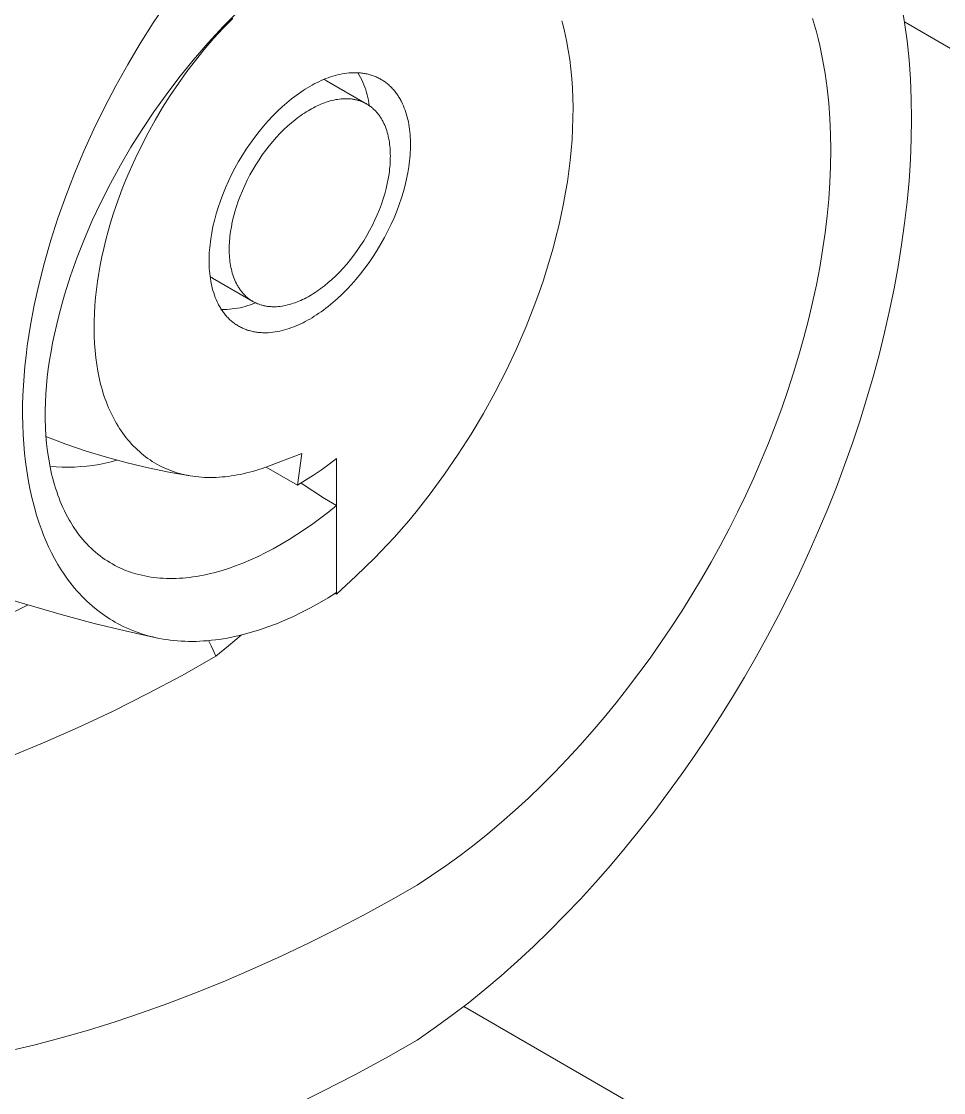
# Model space of a CAD drawing. Header units: millimetres. Extents: x -209 to 4251, y 50 to 3279.
# Drawn here: x 2656.4 to 2702, y 1542.9 to 1595.9 of the extents above; entities that cross this region are included whole.
import ezdxf

# ---------------------------------------------------------------- set-up
doc = ezdxf.new("R2010")
doc.units = ezdxf.units.MM
doc.layers.add('ZANO_R', color=7, linetype='Continuous', lineweight=0)

msp = doc.modelspace()

# ---------------------------------------------------------------- linework, layer by layer
at = {"layer": 'ZANO_R'}
for p, q in [((2663.616, 1596.942), (2662.884, 1595.851)), ((2700.098, 1595.868), (2699.95, 1596.765)), ((2666.344, 1595.58), (2666.818, 1596.065)), ((2667.164, 1596.485), (2666.37, 1595.682)), ((2695.539, 1596.054), (2695.635, 1595.731)), ((2662.884, 1595.851), (2662.237, 1594.826)), ((2666.37, 1595.682), (2665.603, 1594.852)), ((2665.871, 1595.063), (2666.344, 1595.58)), ((2683.116, 1595.942), (2683.165, 1595.772)), ((2683.165, 1595.772), (2683.253, 1595.427)), ((2695.635, 1595.731), (2695.726, 1595.402)), ((2700.095, 1595.888), (3581.586, 1086.96)), ((2700.221, 1594.951), (2700.098, 1595.868)), ((2665.413, 1594.532), (2665.871, 1595.063)), ((2683.253, 1595.427), (2683.306, 1595.197)), ((2683.306, 1595.197), (2683.354, 1594.965)), ((2695.726, 1595.402), (2695.811, 1595.068)), ((2695.811, 1595.068), (2695.891, 1594.73)), ((2662.237, 1594.826), (2661.617, 1593.784)), ((2665.603, 1594.852), (2664.865, 1593.998)), ((2664.971, 1593.987), (2665.413, 1594.532)), ((2683.354, 1594.965), (2683.439, 1594.5)), ((2683.439, 1594.5), (2683.509, 1594.032)), ((2695.891, 1594.73), (2696.036, 1594.04)), ((2700.318, 1594.014), (2700.221, 1594.951)), ((2664.865, 1593.998), (2664.154, 1593.119)), ((2664.547, 1593.429), (2664.971, 1593.987)), ((2683.509, 1594.032), (2683.565, 1593.562)), ((2696.036, 1594.04), (2696.16, 1593.333)), ((2700.387, 1593.058), (2700.318, 1594.014)), ((2661.617, 1593.784), (2661.026, 1592.725)), ((2664.13, 1592.846), (2664.547, 1593.429)), ((2683.565, 1593.562), (2683.61, 1593.085)), ((2664.154, 1593.119), (2663.522, 1592.288)), ((2670.971, 1592.877), (2670.859, 1592.82)), ((2671.084, 1592.932), (2670.971, 1592.877)), ((2671.198, 1592.985), (2671.084, 1592.932)), ((2671.313, 1593.035), (2671.198, 1592.985)), ((2671.428, 1593.081), (2671.313, 1593.035)), ((2671.378, 1593.022), (2671.335, 1593.044)), ((2671.421, 1593), (2671.378, 1593.022)), ((2671.463, 1592.977), (2671.421, 1593)), ((2671.544, 1593.125), (2671.428, 1593.081)), ((2671.463, 1592.977), (2673.458, 1591.825)), ((2671.66, 1593.165), (2671.544, 1593.125)), ((2671.776, 1593.203), (2671.66, 1593.165)), ((2671.892, 1593.237), (2671.776, 1593.203)), ((2672.009, 1593.267), (2671.892, 1593.237)), ((2672.125, 1593.294), (2672.009, 1593.267)), ((2672.241, 1593.317), (2672.125, 1593.294)), ((2672.357, 1593.337), (2672.241, 1593.317)), ((2672.472, 1593.353), (2672.357, 1593.337)), ((2672.587, 1593.365), (2672.472, 1593.353)), ((2672.701, 1593.372), (2672.587, 1593.365)), ((2672.758, 1593.375), (2672.701, 1593.372)), ((2672.814, 1593.376), (2672.758, 1593.375)), ((2672.871, 1593.377), (2672.814, 1593.376)), ((2672.927, 1593.376), (2672.871, 1593.377)), ((2672.983, 1593.375), (2672.927, 1593.376)), ((2673.038, 1593.372), (2672.983, 1593.375)), ((2673.089, 1593.258), (2673.021, 1593.373)), ((2673.094, 1593.368), (2673.038, 1593.372)), ((2673.153, 1593.141), (2673.089, 1593.258)), ((2673.149, 1593.364), (2673.094, 1593.368)), ((2673.203, 1593.358), (2673.149, 1593.364)), ((2673.213, 1593.022), (2673.153, 1593.141)), ((2673.258, 1593.351), (2673.203, 1593.358)), ((2673.269, 1592.901), (2673.213, 1593.022)), ((2673.312, 1593.343), (2673.258, 1593.351)), ((2673.321, 1592.779), (2673.269, 1592.901)), ((2673.365, 1593.334), (2673.312, 1593.343)), ((2673.419, 1593.324), (2673.365, 1593.334)), ((2673.472, 1593.313), (2673.419, 1593.324)), ((2673.524, 1593.301), (2673.472, 1593.313)), ((2673.576, 1593.288), (2673.524, 1593.301)), ((2673.628, 1593.273), (2673.576, 1593.288)), ((2673.679, 1593.258), (2673.628, 1593.273)), ((2673.73, 1593.241), (2673.679, 1593.258)), ((2673.78, 1593.224), (2673.73, 1593.241)), ((2673.83, 1593.205), (2673.78, 1593.224)), ((2673.879, 1593.186), (2673.83, 1593.205)), ((2673.928, 1593.165), (2673.879, 1593.186)), ((2673.976, 1593.144), (2673.928, 1593.165)), ((2674.023, 1593.121), (2673.976, 1593.144)), ((2674.07, 1593.097), (2674.023, 1593.121)), ((2674.117, 1593.072), (2674.07, 1593.097)), ((2674.163, 1593.046), (2674.117, 1593.072)), ((2674.208, 1593.02), (2674.163, 1593.046)), ((2674.253, 1592.992), (2674.208, 1593.02)), ((2674.297, 1592.963), (2674.253, 1592.992)), ((2674.341, 1592.933), (2674.297, 1592.963)), ((2674.384, 1592.902), (2674.341, 1592.933)), ((2674.426, 1592.87), (2674.384, 1592.902)), ((2674.467, 1592.837), (2674.426, 1592.87)), ((2683.61, 1593.085), (2683.643, 1592.607)), ((2696.16, 1593.333), (2696.261, 1592.608)), ((2700.429, 1592.084), (2700.387, 1593.058)), ((2661.026, 1592.725), (2660.464, 1591.65)), ((2663.729, 1592.252), (2664.13, 1592.846)), ((2670.074, 1592.336), (2669.959, 1592.253)), ((2670.188, 1592.415), (2670.074, 1592.336)), ((2670.301, 1592.491), (2670.188, 1592.415)), ((2670.414, 1592.563), (2670.301, 1592.491)), ((2670.525, 1592.632), (2670.414, 1592.563)), ((2670.636, 1592.697), (2670.525, 1592.632)), ((2670.747, 1592.76), (2670.636, 1592.697)), ((2670.859, 1592.82), (2670.747, 1592.76)), ((2673.368, 1592.654), (2673.321, 1592.779)), ((2673.412, 1592.528), (2673.368, 1592.654)), ((2673.451, 1592.401), (2673.412, 1592.528)), ((2673.485, 1592.272), (2673.451, 1592.401)), ((2674.508, 1592.803), (2674.467, 1592.837)), ((2674.549, 1592.769), (2674.508, 1592.803)), ((2674.588, 1592.733), (2674.549, 1592.769)), ((2674.627, 1592.696), (2674.588, 1592.733)), ((2674.665, 1592.659), (2674.627, 1592.696)), ((2674.703, 1592.62), (2674.665, 1592.659)), ((2674.739, 1592.581), (2674.703, 1592.62)), ((2674.775, 1592.541), (2674.739, 1592.581)), ((2674.811, 1592.5), (2674.775, 1592.541)), ((2674.845, 1592.458), (2674.811, 1592.5)), ((2674.879, 1592.415), (2674.845, 1592.458)), ((2674.912, 1592.371), (2674.879, 1592.415)), ((2674.945, 1592.327), (2674.912, 1592.371)), ((2674.976, 1592.281), (2674.945, 1592.327)), ((2683.643, 1592.607), (2683.664, 1592.129)), ((2696.261, 1592.608), (2696.341, 1591.867)), ((2663.522, 1592.288), (2662.915, 1591.437)), ((2663.346, 1591.646), (2663.729, 1592.252)), ((2669.496, 1591.887), (2669.264, 1591.682)), ((2669.729, 1592.077), (2669.496, 1591.887)), ((2669.844, 1592.167), (2669.729, 1592.077)), ((2669.959, 1592.253), (2669.844, 1592.167)), ((2671.086, 1591.775), (2671.178, 1591.815)), ((2671.178, 1591.815), (2671.27, 1591.853)), ((2671.27, 1591.853), (2671.362, 1591.887)), ((2671.362, 1591.887), (2671.455, 1591.92)), ((2671.455, 1591.92), (2671.548, 1591.95)), ((2671.548, 1591.95), (2671.641, 1591.977)), ((2671.641, 1591.977), (2671.734, 1592.001)), ((2671.734, 1592.001), (2671.827, 1592.023)), ((2671.827, 1592.023), (2671.92, 1592.041)), ((2671.92, 1592.041), (2672.013, 1592.057)), ((2672.013, 1592.057), (2672.105, 1592.07)), ((2672.105, 1592.07), (2672.197, 1592.079)), ((2672.197, 1592.079), (2672.288, 1592.086)), ((2672.288, 1592.086), (2672.334, 1592.088)), ((2672.334, 1592.088), (2672.379, 1592.089)), ((2672.379, 1592.089), (2672.424, 1592.089)), ((2672.424, 1592.089), (2672.469, 1592.089)), ((2672.469, 1592.089), (2672.513, 1592.087)), ((2672.513, 1592.087), (2672.558, 1592.085)), ((2672.558, 1592.085), (2672.602, 1592.082)), ((2672.602, 1592.082), (2672.646, 1592.078)), ((2672.646, 1592.078), (2672.69, 1592.074)), ((2672.69, 1592.074), (2672.733, 1592.068)), ((2672.733, 1592.068), (2672.777, 1592.062)), ((2672.777, 1592.062), (2672.82, 1592.055)), ((2672.82, 1592.055), (2672.862, 1592.047)), ((2672.862, 1592.047), (2672.904, 1592.038)), ((2672.904, 1592.038), (2672.946, 1592.028)), ((2672.946, 1592.028), (2672.988, 1592.018)), ((2672.988, 1592.018), (2673.029, 1592.006)), ((2673.029, 1592.006), (2673.07, 1591.994)), ((2673.07, 1591.994), (2673.111, 1591.981)), ((2673.111, 1591.981), (2673.151, 1591.967)), ((2673.151, 1591.967), (2673.191, 1591.952)), ((2673.191, 1591.952), (2673.23, 1591.936)), ((2673.23, 1591.936), (2673.269, 1591.92)), ((2673.269, 1591.92), (2673.308, 1591.902)), ((2673.308, 1591.902), (2673.346, 1591.884)), ((2673.346, 1591.884), (2673.384, 1591.865)), ((2673.384, 1591.865), (2673.421, 1591.845)), ((2673.421, 1591.845), (2673.458, 1591.825)), ((2673.458, 1591.825), (2673.494, 1591.803)), ((2673.515, 1592.142), (2673.485, 1592.272)), ((2673.494, 1591.803), (2673.53, 1591.781)), ((2673.541, 1592.012), (2673.515, 1592.142)), ((2673.563, 1591.88), (2673.541, 1592.012)), ((2673.58, 1591.748), (2673.563, 1591.88)), ((2675.007, 1592.235), (2674.976, 1592.281)), ((2675.037, 1592.188), (2675.007, 1592.235)), ((2675.067, 1592.141), (2675.037, 1592.188)), ((2675.095, 1592.093), (2675.067, 1592.141)), ((2675.123, 1592.044), (2675.095, 1592.093)), ((2675.15, 1591.994), (2675.123, 1592.044)), ((2675.176, 1591.943), (2675.15, 1591.994)), ((2675.226, 1591.841), (2675.176, 1591.943)), ((2675.274, 1591.735), (2675.226, 1591.841)), ((2683.664, 1592.129), (2683.674, 1591.65)), ((2696.341, 1591.867), (2696.399, 1591.11)), ((2700.443, 1591.093), (2700.429, 1592.084)), ((2660.464, 1591.65), (2659.938, 1590.575)), ((2662.915, 1591.437), (2662.334, 1590.569)), ((2662.981, 1591.03), (2663.346, 1591.646)), ((2669.031, 1591.464), (2668.8, 1591.233)), ((2669.264, 1591.682), (2669.031, 1591.464)), ((2670.186, 1591.256), (2670.278, 1591.32)), ((2670.278, 1591.32), (2670.368, 1591.38)), ((2670.368, 1591.38), (2670.458, 1591.438)), ((2670.458, 1591.438), (2670.548, 1591.493)), ((2670.548, 1591.493), (2670.636, 1591.545)), ((2670.636, 1591.545), (2670.725, 1591.595)), ((2670.725, 1591.595), (2670.814, 1591.643)), ((2670.814, 1591.643), (2670.904, 1591.689)), ((2670.904, 1591.689), (2670.995, 1591.734)), ((2670.995, 1591.734), (2671.086, 1591.775)), ((2673.53, 1591.781), (2673.565, 1591.758)), ((2673.565, 1591.758), (2673.6, 1591.734)), ((2673.6, 1591.734), (2673.634, 1591.709)), ((2673.634, 1591.709), (2673.668, 1591.684)), ((2673.668, 1591.684), (2673.701, 1591.657)), ((2673.701, 1591.657), (2673.734, 1591.63)), ((2673.734, 1591.63), (2673.766, 1591.603)), ((2673.766, 1591.603), (2673.798, 1591.574)), ((2673.798, 1591.574), (2673.829, 1591.545)), ((2673.829, 1591.545), (2673.859, 1591.515)), ((2673.859, 1591.515), (2673.889, 1591.484)), ((2673.889, 1591.484), (2673.919, 1591.452)), ((2673.919, 1591.452), (2673.948, 1591.42)), ((2673.948, 1591.42), (2673.976, 1591.387)), ((2673.976, 1591.387), (2674.004, 1591.354)), ((2674.004, 1591.354), (2674.031, 1591.319)), ((2674.031, 1591.319), (2674.057, 1591.284)), ((2674.057, 1591.284), (2674.083, 1591.249)), ((2675.318, 1591.627), (2675.274, 1591.735)), ((2675.359, 1591.517), (2675.318, 1591.627)), ((2675.396, 1591.405), (2675.359, 1591.517)), ((2675.431, 1591.291), (2675.396, 1591.405)), ((2675.463, 1591.175), (2675.431, 1591.291)), ((2683.674, 1591.65), (2683.671, 1591.124)), ((2662.63, 1590.398), (2662.981, 1591.03)), ((2668.345, 1590.731), (2668.124, 1590.462)), ((2668.571, 1590.988), (2668.345, 1590.731)), ((2668.8, 1591.233), (2668.571, 1590.988)), ((2669.352, 1590.559), (2669.538, 1590.733)), ((2669.538, 1590.733), (2669.724, 1590.897)), ((2669.724, 1590.897), (2669.91, 1591.049)), ((2669.91, 1591.049), (2670.003, 1591.121)), ((2670.003, 1591.121), (2670.095, 1591.19)), ((2670.095, 1591.19), (2670.186, 1591.256)), ((2674.083, 1591.249), (2674.108, 1591.213)), ((2674.108, 1591.213), (2674.133, 1591.176)), ((2674.133, 1591.176), (2674.157, 1591.138)), ((2674.157, 1591.138), (2674.18, 1591.1)), ((2674.18, 1591.1), (2674.203, 1591.062)), ((2674.203, 1591.062), (2674.226, 1591.022)), ((2674.226, 1591.022), (2674.247, 1590.983)), ((2674.247, 1590.983), (2674.268, 1590.942)), ((2674.268, 1590.942), (2674.308, 1590.86)), ((2674.308, 1590.86), (2674.346, 1590.776)), ((2674.346, 1590.776), (2674.381, 1590.689)), ((2675.492, 1591.057), (2675.463, 1591.175)), ((2675.518, 1590.938), (2675.492, 1591.057)), ((2675.54, 1590.817), (2675.518, 1590.938)), ((2675.56, 1590.695), (2675.54, 1590.817)), ((2683.671, 1591.124), (2683.655, 1590.598)), ((2696.399, 1591.11), (2696.433, 1590.338)), ((2700.429, 1590.085), (2700.443, 1591.093)), ((2659.938, 1590.575), (2659.444, 1589.485)), ((2662.334, 1590.569), (2661.779, 1589.685)), ((2662.298, 1589.756), (2662.63, 1590.398)), ((2668.124, 1590.462), (2667.907, 1590.183)), ((2668.984, 1590.178), (2669.167, 1590.374)), ((2669.167, 1590.374), (2669.352, 1590.559)), ((2674.381, 1590.689), (2674.414, 1590.601)), ((2674.414, 1590.601), (2674.444, 1590.512)), ((2674.444, 1590.512), (2674.472, 1590.42)), ((2674.472, 1590.42), (2674.498, 1590.328)), ((2674.498, 1590.328), (2674.521, 1590.233)), ((2674.521, 1590.233), (2674.541, 1590.138)), ((2675.578, 1590.572), (2675.56, 1590.695)), ((2675.592, 1590.448), (2675.578, 1590.572)), ((2675.604, 1590.323), (2675.592, 1590.448)), ((2675.612, 1590.198), (2675.604, 1590.323)), ((2683.655, 1590.598), (2683.626, 1590.072)), ((2696.433, 1590.338), (2696.445, 1589.552)), ((2661.779, 1589.685), (2661.259, 1588.799)), ((2661.984, 1589.105), (2662.298, 1589.756)), ((2667.696, 1589.893), (2667.493, 1589.594)), ((2667.907, 1590.183), (2667.696, 1589.893)), ((2668.453, 1589.534), (2668.626, 1589.757)), ((2668.626, 1589.757), (2668.804, 1589.972)), ((2668.804, 1589.972), (2668.984, 1590.178)), ((2674.541, 1590.138), (2674.56, 1590.041)), ((2674.56, 1590.041), (2674.576, 1589.944)), ((2674.576, 1589.944), (2674.589, 1589.845)), ((2674.589, 1589.845), (2674.601, 1589.746)), ((2674.601, 1589.746), (2674.61, 1589.646)), ((2675.619, 1590.071), (2675.612, 1590.198)), ((2675.623, 1589.945), (2675.619, 1590.071)), ((2675.623, 1589.689), (2675.619, 1589.558)), ((2675.624, 1589.817), (2675.623, 1589.945)), ((2675.624, 1589.817), (2675.623, 1589.689)), ((2683.626, 1590.072), (2683.585, 1589.547)), ((2700.387, 1589.063), (2700.429, 1590.085)), ((2659.444, 1589.485), (2658.98, 1588.382)), ((2667.297, 1589.287), (2667.109, 1588.974)), ((2667.493, 1589.594), (2667.297, 1589.287)), ((2668.121, 1589.063), (2668.284, 1589.302)), ((2668.284, 1589.302), (2668.453, 1589.534)), ((2674.61, 1589.646), (2674.617, 1589.546)), ((2674.617, 1589.546), (2674.622, 1589.445)), ((2674.622, 1589.445), (2674.625, 1589.343)), ((2674.625, 1589.343), (2674.626, 1589.242)), ((2674.626, 1589.242), (2674.625, 1589.139)), ((2675.592, 1589.15), (2675.578, 1589.009)), ((2675.604, 1589.288), (2675.592, 1589.15)), ((2675.612, 1589.424), (2675.604, 1589.288)), ((2675.619, 1589.558), (2675.612, 1589.424)), ((2683.585, 1589.547), (2683.532, 1589.023)), ((2696.445, 1589.552), (2696.433, 1588.753)), ((2661.259, 1588.799), (2660.766, 1587.897)), ((2661.688, 1588.446), (2661.984, 1589.105)), ((2666.932, 1588.655), (2666.764, 1588.332)), ((2667.109, 1588.974), (2666.932, 1588.655)), ((2667.815, 1588.567), (2667.965, 1588.817)), ((2667.965, 1588.817), (2668.121, 1589.063)), ((2674.601, 1588.708), (2674.589, 1588.595)), ((2674.61, 1588.818), (2674.601, 1588.708)), ((2674.617, 1588.927), (2674.61, 1588.818)), ((2674.622, 1589.034), (2674.617, 1588.927)), ((2674.625, 1589.139), (2674.622, 1589.034)), ((2675.54, 1588.721), (2675.492, 1588.425)), ((2675.56, 1588.866), (2675.54, 1588.721)), ((2675.578, 1589.009), (2675.56, 1588.866)), ((2683.532, 1589.023), (2683.467, 1588.5)), ((2696.433, 1588.753), (2696.399, 1587.941)), ((2700.318, 1588.027), (2700.387, 1589.063)), ((2658.98, 1588.382), (2658.548, 1587.265)), ((2661.516, 1588.038), (2661.688, 1588.446)), ((2666.764, 1588.332), (2666.607, 1588.006)), ((2667.538, 1588.053), (2667.673, 1588.312)), ((2667.673, 1588.312), (2667.815, 1588.567)), ((2674.521, 1588.128), (2674.472, 1587.885)), ((2674.56, 1588.365), (2674.521, 1588.128)), ((2674.576, 1588.481), (2674.56, 1588.365)), ((2674.589, 1588.595), (2674.576, 1588.481)), ((2675.431, 1588.122), (2675.359, 1587.811)), ((2675.492, 1588.425), (2675.431, 1588.122)), ((2683.467, 1588.5), (2683.392, 1587.979)), ((2660.766, 1587.897), (2660.301, 1586.981)), ((2661.195, 1587.211), (2661.352, 1587.626)), ((2661.352, 1587.626), (2661.516, 1588.038)), ((2666.462, 1587.679), (2666.328, 1587.352)), ((2666.607, 1588.006), (2666.462, 1587.679)), ((2667.297, 1587.531), (2667.413, 1587.793)), ((2667.413, 1587.793), (2667.538, 1588.053)), ((2674.414, 1587.637), (2674.346, 1587.384)), ((2674.472, 1587.885), (2674.414, 1587.637)), ((2675.359, 1587.811), (2675.274, 1587.495)), ((2683.392, 1587.979), (2683.307, 1587.459)), ((2696.399, 1587.941), (2696.341, 1587.118)), ((2700.221, 1586.979), (2700.318, 1588.027)), ((2658.548, 1587.265), (2658.165, 1586.181)), ((2661.046, 1586.792), (2661.195, 1587.211)), ((2666.206, 1587.025), (2666.096, 1586.701)), ((2666.328, 1587.352), (2666.206, 1587.025)), ((2667.092, 1587.008), (2667.189, 1587.269)), ((2667.189, 1587.269), (2667.297, 1587.531)), ((2674.268, 1587.127), (2674.18, 1586.868)), ((2674.346, 1587.384), (2674.268, 1587.127)), ((2675.176, 1587.175), (2675.067, 1586.851)), ((2675.274, 1587.495), (2675.176, 1587.175)), ((2683.307, 1587.459), (2683.204, 1586.9)), ((2696.341, 1587.118), (2696.261, 1586.285)), ((2660.301, 1586.981), (2659.865, 1586.051)), ((2660.906, 1586.371), (2661.046, 1586.792)), ((2666.096, 1586.701), (2665.999, 1586.38)), ((2666.858, 1586.239), (2666.926, 1586.492)), ((2666.926, 1586.492), (2667.004, 1586.748)), ((2667.004, 1586.748), (2667.092, 1587.008)), ((2674.083, 1586.607), (2673.976, 1586.345)), ((2674.18, 1586.868), (2674.083, 1586.607)), ((2674.945, 1586.524), (2674.811, 1586.197)), ((2675.067, 1586.851), (2674.945, 1586.524)), ((2683.204, 1586.9), (2683.09, 1586.343)), ((2700.098, 1585.92), (2700.221, 1586.979)), ((2658.165, 1586.181), (2657.813, 1585.086)), ((2659.865, 1586.051), (2659.477, 1585.15)), ((2660.773, 1585.948), (2660.906, 1586.371)), ((2665.914, 1586.064), (2665.841, 1585.754)), ((2665.999, 1586.38), (2665.914, 1586.064)), ((2666.752, 1585.748), (2666.8, 1585.991)), ((2666.8, 1585.991), (2666.858, 1586.239)), ((2673.859, 1586.083), (2673.734, 1585.822)), ((2673.976, 1586.345), (2673.859, 1586.083)), ((2674.811, 1586.197), (2674.665, 1585.869)), ((2683.09, 1586.343), (2682.965, 1585.789)), ((2696.261, 1586.285), (2696.16, 1585.443)), ((2660.533, 1585.094), (2660.649, 1585.522)), ((2660.649, 1585.522), (2660.773, 1585.948)), ((2665.781, 1585.45), (2665.732, 1585.154)), ((2665.841, 1585.754), (2665.781, 1585.45)), ((2666.697, 1585.395), (2666.713, 1585.511)), ((2666.713, 1585.511), (2666.752, 1585.748)), ((2673.6, 1585.564), (2673.458, 1585.309)), ((2673.734, 1585.822), (2673.6, 1585.564)), ((2674.508, 1585.543), (2674.341, 1585.22)), ((2674.665, 1585.869), (2674.508, 1585.543)), ((2682.965, 1585.789), (2682.829, 1585.237)), ((2696.16, 1585.443), (2696.036, 1584.592)), ((2699.95, 1584.851), (2700.098, 1585.92)), ((2657.813, 1585.086), (2657.495, 1583.981)), ((2659.477, 1585.15), (2659.119, 1584.237)), ((2660.431, 1584.678), (2660.533, 1585.094)), ((2665.712, 1585.009), (2665.695, 1584.866)), ((2665.732, 1585.154), (2665.712, 1585.009)), ((2666.65, 1584.842), (2666.655, 1584.949)), ((2666.655, 1584.949), (2666.662, 1585.058)), ((2666.662, 1585.058), (2666.672, 1585.168)), ((2666.672, 1585.168), (2666.683, 1585.281)), ((2666.683, 1585.281), (2666.697, 1585.395)), ((2673.308, 1585.058), (2673.151, 1584.813)), ((2673.458, 1585.309), (2673.308, 1585.058)), ((2674.163, 1584.902), (2673.976, 1584.588)), ((2674.341, 1585.22), (2674.163, 1584.902)), ((2682.829, 1585.237), (2682.684, 1584.688)), ((2660.338, 1584.264), (2660.431, 1584.678)), ((2665.66, 1584.451), (2665.654, 1584.318)), ((2665.669, 1584.587), (2665.66, 1584.451)), ((2665.68, 1584.726), (2665.669, 1584.587)), ((2665.695, 1584.866), (2665.68, 1584.726)), ((2666.646, 1584.634), (2666.647, 1584.737)), ((2666.647, 1584.533), (2666.646, 1584.634)), ((2666.647, 1584.737), (2666.65, 1584.842)), ((2666.65, 1584.431), (2666.647, 1584.533)), ((2666.655, 1584.33), (2666.65, 1584.431)), ((2672.988, 1584.574), (2672.82, 1584.342)), ((2673.151, 1584.813), (2672.988, 1584.574)), ((2673.976, 1584.588), (2673.78, 1584.282)), ((2682.684, 1584.688), (2682.528, 1584.141)), ((2696.036, 1584.592), (2695.891, 1583.735)), ((2699.775, 1583.774), (2699.95, 1584.851)), ((2657.495, 1583.981), (2657.212, 1582.867)), ((2659.119, 1584.237), (2658.79, 1583.313)), ((2660.183, 1583.444), (2660.255, 1583.853)), ((2660.255, 1583.853), (2660.338, 1584.264)), ((2665.65, 1584.187), (2665.649, 1584.058)), ((2665.65, 1583.931), (2665.649, 1584.058)), ((2665.654, 1584.318), (2665.65, 1584.187)), ((2665.654, 1583.804), (2665.65, 1583.931)), ((2666.662, 1584.23), (2666.655, 1584.33)), ((2666.672, 1584.13), (2666.662, 1584.23)), ((2666.683, 1584.03), (2666.672, 1584.13)), ((2666.697, 1583.932), (2666.683, 1584.03)), ((2666.713, 1583.834), (2666.697, 1583.932)), ((2672.469, 1583.903), (2672.288, 1583.698)), ((2672.646, 1584.118), (2672.469, 1583.903)), ((2672.82, 1584.342), (2672.646, 1584.118)), ((2673.576, 1583.983), (2673.365, 1583.693)), ((2673.78, 1584.282), (2673.576, 1583.983)), ((2682.528, 1584.141), (2682.188, 1583.056)), ((2658.79, 1583.313), (2658.492, 1582.379)), ((2660.12, 1583.039), (2660.183, 1583.444)), ((2665.66, 1583.678), (2665.654, 1583.804)), ((2665.669, 1583.552), (2665.66, 1583.678)), ((2665.68, 1583.428), (2665.669, 1583.552)), ((2665.695, 1583.303), (2665.68, 1583.428)), ((2666.731, 1583.738), (2666.713, 1583.834)), ((2666.752, 1583.642), (2666.731, 1583.738)), ((2666.775, 1583.548), (2666.752, 1583.642)), ((2666.8, 1583.455), (2666.775, 1583.548)), ((2666.828, 1583.364), (2666.8, 1583.455)), ((2666.858, 1583.274), (2666.828, 1583.364)), ((2671.92, 1583.317), (2671.734, 1583.142)), ((2672.105, 1583.502), (2671.92, 1583.317)), ((2672.288, 1583.698), (2672.105, 1583.502)), ((2673.149, 1583.413), (2672.927, 1583.145)), ((2673.365, 1583.693), (2673.149, 1583.413)), ((2695.891, 1583.735), (2695.726, 1582.872)), ((2699.575, 1582.69), (2699.775, 1583.774)), ((2657.212, 1582.867), (2656.991, 1581.87)), ((2660.067, 1582.638), (2660.12, 1583.039)), ((2665.712, 1583.18), (2665.695, 1583.303)), ((2665.738, 1583.253), (2665.698, 1583.28)), ((2665.732, 1583.058), (2665.712, 1583.18)), ((2665.755, 1582.938), (2665.732, 1583.058)), ((2665.778, 1583.227), (2665.738, 1583.253)), ((2665.781, 1582.818), (2665.755, 1582.938)), ((2665.82, 1583.203), (2665.778, 1583.227)), ((2665.809, 1582.701), (2665.781, 1582.818)), ((2665.82, 1583.203), (2667.815, 1582.051)), ((2666.891, 1583.186), (2666.858, 1583.274)), ((2666.926, 1583.1), (2666.891, 1583.186)), ((2666.964, 1583.016), (2666.926, 1583.1)), ((2667.004, 1582.933), (2666.964, 1583.016)), ((2667.025, 1582.893), (2667.004, 1582.933)), ((2667.047, 1582.853), (2667.025, 1582.893)), ((2667.069, 1582.814), (2667.047, 1582.853)), ((2667.092, 1582.775), (2667.069, 1582.814)), ((2667.115, 1582.737), (2667.092, 1582.775)), ((2671.362, 1582.827), (2671.27, 1582.755)), ((2671.548, 1582.979), (2671.362, 1582.827)), ((2671.734, 1583.142), (2671.548, 1582.979)), ((2672.701, 1582.888), (2672.472, 1582.643)), ((2672.927, 1583.145), (2672.701, 1582.888)), ((2682.188, 1583.056), (2681.993, 1582.488)), ((2695.726, 1582.872), (2695.539, 1582.005)), ((2658.492, 1582.379), (2658.352, 1581.895)), ((2660.024, 1582.24), (2660.067, 1582.638)), ((2665.841, 1582.585), (2665.809, 1582.701)), ((2665.876, 1582.471), (2665.841, 1582.585)), ((2665.914, 1582.358), (2665.876, 1582.471)), ((2665.955, 1582.248), (2665.914, 1582.358)), ((2665.999, 1582.141), (2665.955, 1582.248)), ((2667.139, 1582.7), (2667.115, 1582.737)), ((2667.164, 1582.663), (2667.139, 1582.7)), ((2667.189, 1582.627), (2667.164, 1582.663)), ((2667.215, 1582.591), (2667.189, 1582.627)), ((2667.242, 1582.556), (2667.215, 1582.591)), ((2667.269, 1582.522), (2667.242, 1582.556)), ((2667.297, 1582.489), (2667.269, 1582.522)), ((2667.325, 1582.456), (2667.297, 1582.489)), ((2667.354, 1582.423), (2667.325, 1582.456)), ((2667.383, 1582.392), (2667.354, 1582.423)), ((2667.413, 1582.361), (2667.383, 1582.392)), ((2667.444, 1582.331), (2667.413, 1582.361)), ((2667.475, 1582.302), (2667.444, 1582.331)), ((2667.506, 1582.273), (2667.475, 1582.302)), ((2667.538, 1582.245), (2667.506, 1582.273)), ((2667.571, 1582.218), (2667.538, 1582.245)), ((2670.548, 1582.281), (2670.458, 1582.232)), ((2670.636, 1582.331), (2670.548, 1582.281)), ((2670.725, 1582.383), (2670.636, 1582.331)), ((2670.814, 1582.438), (2670.725, 1582.383)), ((2670.904, 1582.496), (2670.814, 1582.438)), ((2670.995, 1582.556), (2670.904, 1582.496)), ((2671.086, 1582.62), (2670.995, 1582.556)), ((2671.178, 1582.686), (2671.086, 1582.62)), ((2671.27, 1582.755), (2671.178, 1582.686)), ((2672.241, 1582.411), (2672.009, 1582.193)), ((2672.472, 1582.643), (2672.241, 1582.411)), ((2681.993, 1582.488), (2681.788, 1581.922)), ((2699.351, 1581.601), (2699.575, 1582.69)), ((2656.991, 1581.87), (2656.801, 1580.867)), ((2658.352, 1581.895), (2658.221, 1581.409)), ((2659.968, 1581.461), (2659.991, 1581.847)), ((2659.991, 1581.847), (2660.024, 1582.24)), ((2666.046, 1582.035), (2665.999, 1582.141)), ((2666.096, 1581.932), (2666.046, 1582.035)), ((2666.122, 1581.882), (2666.096, 1581.932)), ((2666.149, 1581.832), (2666.122, 1581.882)), ((2666.177, 1581.783), (2666.149, 1581.832)), ((2666.206, 1581.735), (2666.177, 1581.783)), ((2666.235, 1581.687), (2666.206, 1581.735)), ((2667.052, 1581.714), (2667.183, 1581.739)), ((2667.183, 1581.739), (2667.312, 1581.769)), ((2667.312, 1581.769), (2667.441, 1581.803)), ((2667.441, 1581.803), (2667.569, 1581.842)), ((2667.569, 1581.842), (2667.695, 1581.885)), ((2667.604, 1582.192), (2667.571, 1582.218)), ((2667.638, 1582.167), (2667.604, 1582.192)), ((2667.673, 1582.142), (2667.638, 1582.167)), ((2667.707, 1582.118), (2667.673, 1582.142)), ((2667.695, 1581.885), (2667.819, 1581.932)), ((2667.743, 1582.095), (2667.707, 1582.118)), ((2667.778, 1582.073), (2667.743, 1582.095)), ((2667.815, 1582.051), (2667.778, 1582.073)), ((2667.852, 1582.03), (2667.815, 1582.051)), ((2667.819, 1581.932), (2667.942, 1581.984)), ((2667.889, 1582.011), (2667.852, 1582.03)), ((2667.926, 1581.992), (2667.889, 1582.011)), ((2667.965, 1581.973), (2667.926, 1581.992)), ((2668.003, 1581.956), (2667.965, 1581.973)), ((2668.042, 1581.939), (2668.003, 1581.956)), ((2668.081, 1581.924), (2668.042, 1581.939)), ((2668.121, 1581.909), (2668.081, 1581.924)), ((2668.161, 1581.895), (2668.121, 1581.909)), ((2668.202, 1581.882), (2668.161, 1581.895)), ((2668.243, 1581.87), (2668.202, 1581.882)), ((2668.284, 1581.858), (2668.243, 1581.87)), ((2668.326, 1581.848), (2668.284, 1581.858)), ((2668.368, 1581.838), (2668.326, 1581.848)), ((2668.41, 1581.829), (2668.368, 1581.838)), ((2668.453, 1581.821), (2668.41, 1581.829)), ((2668.496, 1581.814), (2668.453, 1581.821)), ((2668.539, 1581.807), (2668.496, 1581.814)), ((2668.582, 1581.802), (2668.539, 1581.807)), ((2668.626, 1581.797), (2668.582, 1581.802)), ((2668.67, 1581.794), (2668.626, 1581.797)), ((2668.714, 1581.791), (2668.67, 1581.794)), ((2668.759, 1581.788), (2668.714, 1581.791)), ((2668.804, 1581.787), (2668.759, 1581.788)), ((2668.848, 1581.787), (2668.804, 1581.787)), ((2668.894, 1581.787), (2668.848, 1581.787)), ((2668.939, 1581.788), (2668.894, 1581.787)), ((2668.984, 1581.79), (2668.939, 1581.788)), ((2669.076, 1581.797), (2668.984, 1581.79)), ((2669.167, 1581.806), (2669.076, 1581.797)), ((2669.26, 1581.819), (2669.167, 1581.806)), ((2669.352, 1581.834), (2669.26, 1581.819)), ((2669.445, 1581.853), (2669.352, 1581.834)), ((2669.538, 1581.875), (2669.445, 1581.853)), ((2669.631, 1581.899), (2669.538, 1581.875)), ((2669.724, 1581.926), (2669.631, 1581.899)), ((2669.817, 1581.956), (2669.724, 1581.926)), ((2669.91, 1581.988), (2669.817, 1581.956)), ((2670.003, 1582.023), (2669.91, 1581.988)), ((2670.095, 1582.061), (2670.003, 1582.023)), ((2670.186, 1582.1), (2670.095, 1582.061)), ((2670.278, 1582.142), (2670.186, 1582.1)), ((2670.368, 1582.186), (2670.278, 1582.142)), ((2670.458, 1582.232), (2670.368, 1582.186)), ((2671.544, 1581.799), (2671.428, 1581.709)), ((2671.776, 1581.989), (2671.544, 1581.799)), ((2672.009, 1582.193), (2671.776, 1581.989)), ((2681.788, 1581.922), (2681.349, 1580.803)), ((2695.539, 1582.005), (2695.333, 1581.133)), ((2658.221, 1581.409), (2658.1, 1580.921)), ((2659.955, 1581.08), (2659.968, 1581.461)), ((2666.265, 1581.64), (2666.235, 1581.687)), ((2666.256, 1581.655), (2666.389, 1581.653)), ((2666.296, 1581.594), (2666.265, 1581.64)), ((2666.328, 1581.549), (2666.296, 1581.594)), ((2666.36, 1581.505), (2666.328, 1581.549)), ((2666.393, 1581.461), (2666.36, 1581.505)), ((2666.389, 1581.653), (2666.522, 1581.656)), ((2666.427, 1581.418), (2666.393, 1581.461)), ((2666.462, 1581.376), (2666.427, 1581.418)), ((2666.497, 1581.335), (2666.462, 1581.376)), ((2666.533, 1581.295), (2666.497, 1581.335)), ((2666.522, 1581.656), (2666.655, 1581.664)), ((2666.57, 1581.255), (2666.533, 1581.295)), ((2666.607, 1581.217), (2666.57, 1581.255)), ((2666.645, 1581.179), (2666.607, 1581.217)), ((2666.655, 1581.664), (2666.788, 1581.676)), ((2666.788, 1581.676), (2666.92, 1581.693)), ((2666.92, 1581.693), (2667.052, 1581.714)), ((2670.747, 1581.244), (2670.636, 1581.179)), ((2670.859, 1581.313), (2670.747, 1581.244)), ((2670.971, 1581.385), (2670.859, 1581.313)), ((2671.084, 1581.461), (2670.971, 1581.385)), ((2671.198, 1581.54), (2671.084, 1581.461)), ((2671.313, 1581.623), (2671.198, 1581.54)), ((2671.428, 1581.709), (2671.313, 1581.623)), ((2699.102, 1580.508), (2699.351, 1581.601)), ((2656.801, 1580.867), (2656.719, 1580.364)), ((2658.1, 1580.921), (2657.988, 1580.43)), ((2659.952, 1580.704), (2659.955, 1581.08)), ((2659.958, 1580.334), (2659.952, 1580.704)), ((2666.684, 1581.143), (2666.645, 1581.179)), ((2666.724, 1581.107), (2666.684, 1581.143)), ((2666.764, 1581.072), (2666.724, 1581.107)), ((2666.805, 1581.039), (2666.764, 1581.072)), ((2666.847, 1581.006), (2666.805, 1581.039)), ((2666.889, 1580.974), (2666.847, 1581.006)), ((2666.932, 1580.943), (2666.889, 1580.974)), ((2666.975, 1580.913), (2666.932, 1580.943)), ((2667.019, 1580.884), (2666.975, 1580.913)), ((2667.064, 1580.856), (2667.019, 1580.884)), ((2667.109, 1580.829), (2667.064, 1580.856)), ((2667.155, 1580.804), (2667.109, 1580.829)), ((2667.202, 1580.779), (2667.155, 1580.804)), ((2667.249, 1580.755), (2667.202, 1580.779)), ((2667.297, 1580.732), (2667.249, 1580.755)), ((2667.345, 1580.71), (2667.297, 1580.732)), ((2667.394, 1580.69), (2667.345, 1580.71)), ((2667.443, 1580.67), (2667.394, 1580.69)), ((2667.493, 1580.652), (2667.443, 1580.67)), ((2669.496, 1580.673), (2669.38, 1580.639)), ((2669.613, 1580.71), (2669.496, 1580.673)), ((2669.729, 1580.751), (2669.613, 1580.71)), ((2669.844, 1580.795), (2669.729, 1580.751)), ((2669.959, 1580.841), (2669.844, 1580.795)), ((2670.074, 1580.891), (2669.959, 1580.841)), ((2670.188, 1580.943), (2670.074, 1580.891)), ((2670.301, 1580.998), (2670.188, 1580.943)), ((2670.414, 1581.056), (2670.301, 1580.998)), ((2670.525, 1581.116), (2670.414, 1581.056)), ((2670.636, 1581.179), (2670.525, 1581.116)), ((2681.349, 1580.803), (2680.872, 1579.699)), ((2695.333, 1581.133), (2695.106, 1580.26)), ((2656.719, 1580.364), (2656.646, 1579.859)), ((2657.988, 1580.43), (2657.9, 1580.003)), ((2659.975, 1579.97), (2659.958, 1580.334)), ((2667.543, 1580.634), (2667.493, 1580.652)), ((2667.593, 1580.618), (2667.543, 1580.634)), ((2667.645, 1580.603), (2667.593, 1580.618)), ((2667.696, 1580.588), (2667.645, 1580.603)), ((2667.748, 1580.575), (2667.696, 1580.588)), ((2667.801, 1580.563), (2667.748, 1580.575)), ((2667.854, 1580.552), (2667.801, 1580.563)), ((2667.907, 1580.542), (2667.854, 1580.552)), ((2667.961, 1580.533), (2667.907, 1580.542)), ((2668.015, 1580.525), (2667.961, 1580.533)), ((2668.069, 1580.518), (2668.015, 1580.525)), ((2668.124, 1580.512), (2668.069, 1580.518)), ((2668.179, 1580.508), (2668.124, 1580.512)), ((2668.234, 1580.504), (2668.179, 1580.508)), ((2668.29, 1580.501), (2668.234, 1580.504)), ((2668.345, 1580.5), (2668.29, 1580.501)), ((2668.402, 1580.499), (2668.345, 1580.5)), ((2668.458, 1580.499), (2668.402, 1580.499)), ((2668.514, 1580.501), (2668.458, 1580.499)), ((2668.571, 1580.503), (2668.514, 1580.501)), ((2668.685, 1580.511), (2668.571, 1580.503)), ((2668.8, 1580.523), (2668.685, 1580.511)), ((2668.916, 1580.539), (2668.8, 1580.523)), ((2669.031, 1580.558), (2668.916, 1580.539)), ((2669.148, 1580.582), (2669.031, 1580.558)), ((2669.264, 1580.609), (2669.148, 1580.582)), ((2669.38, 1580.639), (2669.264, 1580.609)), ((2695.106, 1580.26), (2694.86, 1579.385)), ((2698.829, 1579.412), (2699.102, 1580.508)), ((2656.646, 1579.859), (2656.581, 1579.353)), ((2657.9, 1580.003), (2657.82, 1579.574)), ((2660.001, 1579.612), (2659.975, 1579.97)), ((2660.038, 1579.262), (2660.001, 1579.612)), ((2680.872, 1579.699), (2680.359, 1578.611)), ((2656.581, 1579.353), (2656.527, 1578.845)), ((2657.749, 1579.143), (2657.687, 1578.711)), ((2657.82, 1579.574), (2657.749, 1579.143)), ((2660.084, 1578.919), (2660.038, 1579.262)), ((2694.86, 1579.385), (2694.595, 1578.51)), ((2698.533, 1578.315), (2698.829, 1579.412)), ((2656.527, 1578.845), (2656.484, 1578.364)), ((2657.687, 1578.711), (2657.637, 1578.299)), ((2660.14, 1578.589), (2660.084, 1578.919)), ((2660.205, 1578.266), (2660.14, 1578.589)), ((2680.359, 1578.611), (2679.816, 1577.551)), ((2656.484, 1578.364), (2656.451, 1577.881)), ((2657.637, 1578.299), (2657.596, 1577.885)), ((2660.279, 1577.952), (2660.205, 1578.266)), ((2694.595, 1578.51), (2694.311, 1577.635)), ((2698.213, 1577.218), (2698.533, 1578.315)), ((2656.451, 1577.881), (2656.427, 1577.399)), ((2657.564, 1577.471), (2657.543, 1577.057)), ((2657.596, 1577.885), (2657.564, 1577.471)), ((2660.32, 1577.798), (2660.279, 1577.952)), ((2660.363, 1577.646), (2660.32, 1577.798)), ((2660.409, 1577.497), (2660.363, 1577.646)), ((2660.457, 1577.349), (2660.409, 1577.497)), ((2679.816, 1577.551), (2679.24, 1576.508)), ((2694.311, 1577.635), (2694.009, 1576.763)), ((2656.427, 1577.399), (2656.413, 1576.915)), ((2657.543, 1577.057), (2657.532, 1576.642)), ((2660.507, 1577.204), (2660.457, 1577.349)), ((2660.56, 1577.061), (2660.507, 1577.204)), ((2660.615, 1576.92), (2660.56, 1577.061)), ((2697.872, 1576.122), (2698.213, 1577.218)), ((2656.413, 1576.915), (2656.41, 1576.432)), ((2656.41, 1576.432), (2656.418, 1575.949)), ((2657.532, 1576.642), (2657.532, 1576.227)), ((2660.672, 1576.782), (2660.615, 1576.92)), ((2660.732, 1576.646), (2660.672, 1576.782)), ((2660.794, 1576.512), (2660.732, 1576.646)), ((2660.859, 1576.38), (2660.794, 1576.512)), ((2679.24, 1576.508), (2678.631, 1575.484)), ((2694.009, 1576.763), (2693.688, 1575.894)), ((2656.418, 1575.949), (2656.437, 1575.466)), ((2657.532, 1576.227), (2657.544, 1575.812)), ((2660.926, 1576.249), (2660.859, 1576.38)), ((2660.996, 1576.122), (2660.926, 1576.249)), ((2661.068, 1575.997), (2660.996, 1576.122)), ((2661.142, 1575.874), (2661.068, 1575.997)), ((2693.688, 1575.894), (2693.349, 1575.028)), ((2697.508, 1575.029), (2697.872, 1576.122)), ((2656.437, 1575.466), (2656.468, 1574.984)), ((2657.544, 1575.812), (2657.567, 1575.398)), ((2657.567, 1575.398), (2657.601, 1575.009)), ((2658.561, 1574.983), (2657.57, 1575.356)), ((2661.218, 1575.754), (2661.142, 1575.874)), ((2661.297, 1575.637), (2661.218, 1575.754)), ((2661.378, 1575.522), (2661.297, 1575.637)), ((2661.46, 1575.41), (2661.378, 1575.522)), ((2661.545, 1575.3), (2661.46, 1575.41)), ((2678.631, 1575.484), (2677.99, 1574.48)), ((2656.468, 1574.984), (2656.506, 1574.543)), ((2657.601, 1575.009), (2657.647, 1574.622)), ((2659.563, 1574.641), (2658.561, 1574.983)), ((2661.632, 1575.194), (2661.545, 1575.3)), ((2661.722, 1575.09), (2661.632, 1575.194)), ((2661.813, 1574.988), (2661.722, 1575.09)), ((2661.906, 1574.89), (2661.813, 1574.988)), ((2662.001, 1574.794), (2661.906, 1574.89)), ((2693.349, 1575.028), (2692.994, 1574.168)), ((2697.122, 1573.94), (2697.508, 1575.029)), ((2656.506, 1574.543), (2656.556, 1574.103)), ((2657.647, 1574.622), (2657.704, 1574.236)), ((2660.575, 1574.33), (2659.563, 1574.641)), ((2661.596, 1574.053), (2660.575, 1574.33)), ((2662.098, 1574.701), (2662.001, 1574.794)), ((2662.196, 1574.612), (2662.098, 1574.701)), ((2662.296, 1574.524), (2662.196, 1574.612)), ((2662.4, 1574.44), (2662.296, 1574.524)), ((2662.505, 1574.357), (2662.4, 1574.44)), ((2662.613, 1574.278), (2662.505, 1574.357)), ((2670.242, 1574.519), (2668.588, 1573.893)), ((2670.027, 1572.953), (2670.242, 1574.519)), ((2677.99, 1574.48), (2677.313, 1573.492)), ((2656.556, 1574.103), (2656.616, 1573.664)), ((2657.704, 1574.236), (2657.775, 1573.853)), ((2657.769, 1573.884), (2658.072, 1573.86)), ((2657.775, 1573.853), (2657.852, 1573.5)), ((2658.072, 1573.86), (2658.377, 1573.846)), ((2658.377, 1573.846), (2658.682, 1573.843)), ((2658.682, 1573.843), (2658.986, 1573.85)), ((2658.986, 1573.85), (2659.29, 1573.868)), ((2659.29, 1573.868), (2659.594, 1573.895)), ((2659.594, 1573.895), (2659.896, 1573.933)), ((2659.896, 1573.933), (2660.197, 1573.982)), ((2660.197, 1573.982), (2660.496, 1574.04)), ((2660.496, 1574.04), (2660.793, 1574.108)), ((2660.793, 1574.108), (2661.087, 1574.187)), ((2662.626, 1573.807), (2661.596, 1574.053)), ((2662.723, 1574.202), (2662.613, 1574.278)), ((2663.663, 1573.594), (2662.626, 1573.807)), ((2662.835, 1574.128), (2662.723, 1574.202)), ((2662.95, 1574.058), (2662.835, 1574.128)), ((2663.066, 1573.99), (2662.95, 1574.058)), ((2663.183, 1573.926), (2663.066, 1573.99)), ((2663.303, 1573.865), (2663.183, 1573.926)), ((2663.424, 1573.808), (2663.303, 1573.865)), ((2663.546, 1573.753), (2663.424, 1573.808)), ((2668.274, 1573.78), (2668.117, 1573.728)), ((2668.588, 1573.893), (2668.274, 1573.78)), ((2668.473, 1573.85), (2670.027, 1572.953)), ((2671.217, 1573.707), (2671.596, 1573.984)), ((2671.596, 1573.984), (2671.966, 1574.273)), ((2671.966, 1574.273), (2671.966, 1571.939)), ((2692.994, 1574.168), (2692.621, 1573.313)), ((2696.715, 1572.857), (2697.122, 1573.94)), ((2656.616, 1573.664), (2656.687, 1573.228)), ((2656.687, 1573.228), (2656.772, 1572.784)), ((2657.852, 1573.5), (2657.895, 1573.324)), ((2657.895, 1573.324), (2657.942, 1573.149)), ((2663.669, 1573.703), (2663.546, 1573.753)), ((2664.706, 1573.415), (2663.663, 1573.594)), ((2663.794, 1573.655), (2663.669, 1573.703)), ((2663.919, 1573.611), (2663.794, 1573.655)), ((2664.048, 1573.57), (2663.919, 1573.611)), ((2664.178, 1573.532), (2664.048, 1573.57)), ((2664.309, 1573.498), (2664.178, 1573.532)), ((2664.443, 1573.467), (2664.309, 1573.498)), ((2664.577, 1573.439), (2664.443, 1573.467)), ((2664.713, 1573.414), (2664.577, 1573.439)), ((2664.851, 1573.393), (2664.713, 1573.414)), ((2664.989, 1573.375), (2664.851, 1573.393)), ((2665.13, 1573.36), (2664.989, 1573.375)), ((2665.271, 1573.348), (2665.13, 1573.36)), ((2665.414, 1573.339), (2665.271, 1573.348)), ((2665.557, 1573.334), (2665.414, 1573.339)), ((2665.702, 1573.332), (2665.557, 1573.334)), ((2665.848, 1573.333), (2665.702, 1573.332)), ((2665.995, 1573.338), (2665.848, 1573.333)), ((2666.144, 1573.345), (2665.995, 1573.338)), ((2666.291, 1573.356), (2666.144, 1573.345)), ((2666.439, 1573.37), (2666.291, 1573.356)), ((2666.588, 1573.387), (2666.439, 1573.37)), ((2666.737, 1573.407), (2666.588, 1573.387)), ((2666.888, 1573.43), (2666.737, 1573.407)), ((2667.039, 1573.456), (2666.888, 1573.43)), ((2667.191, 1573.485), (2667.039, 1573.456)), ((2667.344, 1573.518), (2667.191, 1573.485)), ((2667.497, 1573.554), (2667.344, 1573.518)), ((2667.652, 1573.593), (2667.497, 1573.554)), ((2667.806, 1573.635), (2667.652, 1573.593)), ((2667.962, 1573.68), (2667.806, 1573.635)), ((2668.117, 1573.728), (2667.962, 1573.68)), ((2670.432, 1573.191), (2670.828, 1573.443)), ((2670.828, 1573.443), (2671.217, 1573.707)), ((2677.313, 1573.492), (2676.606, 1572.526)), ((2692.621, 1573.313), (2692.231, 1572.463)), ((2656.772, 1572.784), (2656.87, 1572.343)), ((2657.942, 1573.149), (2657.991, 1572.976)), ((2657.991, 1572.976), (2658.044, 1572.803)), ((2658.044, 1572.803), (2658.1, 1572.631)), ((2670.027, 1572.953), (2670.432, 1573.191)), ((2670.781, 1572.667), (2670.203, 1573.054)), ((2696.287, 1571.779), (2696.715, 1572.857)), ((2656.87, 1572.343), (2656.981, 1571.905)), ((2658.1, 1572.631), (2658.159, 1572.46)), ((2658.159, 1572.46), (2658.217, 1572.303)), ((2658.217, 1572.303), (2658.278, 1572.147)), ((2671.369, 1572.296), (2670.781, 1572.667)), ((2671.966, 1571.939), (2671.369, 1572.296)), ((2676.606, 1572.526), (2675.902, 1571.626)), ((2692.231, 1572.463), (2691.825, 1571.619)), ((2656.981, 1571.905), (2657.106, 1571.47)), ((2658.278, 1572.147), (2658.343, 1571.993)), ((2658.343, 1571.993), (2658.41, 1571.839)), ((2658.41, 1571.839), (2658.481, 1571.687)), ((2658.481, 1571.687), (2658.555, 1571.537)), ((2671.578, 1571.63), (2671.966, 1571.939)), ((2671.966, 1567.639), (2671.966, 1571.939)), ((2695.839, 1570.708), (2696.287, 1571.779)), ((2657.106, 1571.47), (2657.235, 1571.07)), ((2658.555, 1571.537), (2658.632, 1571.389)), ((2658.632, 1571.389), (2658.713, 1571.242)), ((2658.713, 1571.242), (2658.778, 1571.129)), ((2658.778, 1571.129), (2658.846, 1571.017)), ((2670.784, 1571.036), (2671.184, 1571.329)), ((2671.184, 1571.329), (2671.578, 1571.63)), ((2675.538, 1571.185), (2675.166, 1570.752)), ((2675.902, 1571.626), (2675.538, 1571.185)), ((2691.825, 1571.619), (2691.403, 1570.783)), ((2657.235, 1571.07), (2657.377, 1570.675)), ((2657.377, 1570.675), (2657.453, 1570.479)), ((2658.846, 1571.017), (2658.915, 1570.907)), ((2658.915, 1570.907), (2658.987, 1570.798)), ((2658.987, 1570.798), (2659.061, 1570.69)), ((2659.061, 1570.69), (2659.138, 1570.584)), ((2659.138, 1570.584), (2659.216, 1570.48)), ((2669.997, 1570.501), (2670.377, 1570.753)), ((2670.377, 1570.753), (2670.784, 1571.036)), ((2675.166, 1570.752), (2674.832, 1570.377)), ((2691.403, 1570.783), (2690.965, 1569.953)), ((2695.371, 1569.645), (2695.839, 1570.708)), ((2657.453, 1570.479), (2657.533, 1570.284)), ((2657.533, 1570.284), (2657.616, 1570.091)), ((2657.616, 1570.091), (2657.703, 1569.9)), ((2659.216, 1570.48), (2659.297, 1570.378)), ((2659.297, 1570.378), (2659.392, 1570.263)), ((2659.392, 1570.263), (2659.49, 1570.151)), ((2659.49, 1570.151), (2659.591, 1570.041)), ((2669.221, 1570.026), (2669.612, 1570.259)), ((2669.612, 1570.259), (2669.997, 1570.501)), ((2674.832, 1570.377), (2674.491, 1570.009)), ((2657.703, 1569.9), (2657.845, 1569.605)), ((2657.845, 1569.605), (2657.997, 1569.316)), ((2659.591, 1570.041), (2659.695, 1569.934)), ((2659.695, 1569.934), (2659.802, 1569.83)), ((2659.802, 1569.83), (2659.911, 1569.729)), ((2659.911, 1569.729), (2660.023, 1569.631)), ((2660.023, 1569.631), (2660.138, 1569.536)), ((2660.138, 1569.536), (2660.252, 1569.446)), ((2668.082, 1569.426), (2668.455, 1569.61)), ((2668.455, 1569.61), (2668.824, 1569.804)), ((2668.824, 1569.804), (2669.221, 1570.026)), ((2674.491, 1570.009), (2673.838, 1569.339)), ((2690.965, 1569.953), (2690.512, 1569.131)), ((2694.884, 1568.589), (2695.371, 1569.645)), ((2657.997, 1569.316), (2658.158, 1569.031)), ((2658.158, 1569.031), (2658.243, 1568.891)), ((2660.252, 1569.446), (2660.369, 1569.36)), ((2660.369, 1569.36), (2660.489, 1569.277)), ((2660.489, 1569.277), (2660.61, 1569.197)), ((2660.61, 1569.197), (2660.734, 1569.121)), ((2660.734, 1569.121), (2660.859, 1569.048)), ((2660.859, 1569.048), (2660.987, 1568.978)), ((2666.965, 1568.954), (2667.32, 1569.091)), ((2667.32, 1569.091), (2667.703, 1569.253)), ((2667.703, 1569.253), (2668.082, 1569.426)), ((2673.838, 1569.339), (2672.91, 1568.442)), ((2690.512, 1569.131), (2690.044, 1568.318)), ((2658.243, 1568.891), (2658.33, 1568.752)), ((2658.33, 1568.752), (2658.431, 1568.597)), ((2658.431, 1568.597), (2658.535, 1568.445)), ((2660.987, 1568.978), (2661.117, 1568.912)), ((2661.117, 1568.912), (2661.227, 1568.86)), ((2661.227, 1568.86), (2661.338, 1568.81)), ((2661.338, 1568.81), (2661.45, 1568.762)), ((2661.45, 1568.762), (2661.563, 1568.717)), ((2661.563, 1568.717), (2661.678, 1568.675)), ((2661.678, 1568.675), (2661.793, 1568.635)), ((2661.793, 1568.635), (2661.909, 1568.597)), ((2661.909, 1568.597), (2662.026, 1568.563)), ((2662.026, 1568.563), (2662.172, 1568.523)), ((2662.172, 1568.523), (2662.319, 1568.487)), ((2662.319, 1568.487), (2662.467, 1568.455)), ((2662.467, 1568.455), (2662.616, 1568.427)), ((2665.023, 1568.433), (2665.195, 1568.463)), ((2665.195, 1568.463), (2665.366, 1568.495)), ((2665.366, 1568.495), (2665.537, 1568.531)), ((2665.537, 1568.531), (2665.706, 1568.57)), ((2665.706, 1568.57), (2665.876, 1568.612)), ((2665.876, 1568.612), (2666.06, 1568.661)), ((2666.06, 1568.661), (2666.242, 1568.714)), ((2666.242, 1568.714), (2666.605, 1568.828)), ((2666.605, 1568.828), (2666.965, 1568.954)), ((2694.377, 1567.542), (2694.884, 1568.589)), ((2658.535, 1568.445), (2658.642, 1568.294)), ((2658.642, 1568.294), (2658.753, 1568.147)), ((2658.753, 1568.147), (2658.867, 1568.001)), ((2658.867, 1568.001), (2658.984, 1567.858)), ((2662.616, 1568.427), (2662.766, 1568.402)), ((2662.766, 1568.402), (2662.916, 1568.381)), ((2662.916, 1568.381), (2663.066, 1568.364)), ((2663.066, 1568.364), (2663.217, 1568.35)), ((2663.217, 1568.35), (2663.378, 1568.339)), ((2663.378, 1568.339), (2663.539, 1568.332)), ((2663.539, 1568.332), (2663.7, 1568.329)), ((2663.7, 1568.329), (2663.861, 1568.329)), ((2663.861, 1568.329), (2664.022, 1568.333)), ((2664.022, 1568.333), (2664.183, 1568.341)), ((2664.183, 1568.341), (2664.344, 1568.352)), ((2664.344, 1568.352), (2664.504, 1568.366)), ((2664.504, 1568.366), (2664.678, 1568.385)), ((2664.678, 1568.385), (2664.85, 1568.407)), ((2664.85, 1568.407), (2665.023, 1568.433)), ((2672.91, 1568.442), (2671.966, 1567.562)), ((2690.044, 1568.318), (2689.561, 1567.513)), ((2658.323, 1566.539), (2653.599, 1567.914)), ((2658.984, 1567.858), (2659.105, 1567.718)), ((2659.105, 1567.718), (2659.228, 1567.581)), ((2659.228, 1567.581), (2659.349, 1567.453)), ((2659.349, 1567.453), (2659.473, 1567.328)), ((2671.543, 1567.377), (2671.966, 1567.639)), ((2671.966, 1567.562), (2671.878, 1567.584)), ((2671.966, 1567.639), (2671.966, 1567.562)), ((2689.561, 1567.513), (2689.064, 1566.717)), ((2693.852, 1566.504), (2694.377, 1567.542)), ((2654.807, 1566.091), (2656.651, 1567.012)), ((2659.473, 1567.328), (2659.599, 1567.206)), ((2659.599, 1567.206), (2659.728, 1567.086)), ((2659.728, 1567.086), (2659.86, 1566.97)), ((2659.86, 1566.97), (2659.995, 1566.857)), ((2670.237, 1566.656), (2670.679, 1566.885)), ((2670.679, 1566.885), (2671.114, 1567.125)), ((2671.114, 1567.125), (2671.543, 1567.377)), ((2659.959, 1566.109), (2658.323, 1566.539)), ((2659.995, 1566.857), (2660.132, 1566.747)), ((2660.132, 1566.747), (2660.273, 1566.641)), ((2660.273, 1566.641), (2660.388, 1566.557)), ((2660.388, 1566.557), (2660.506, 1566.475)), ((2660.506, 1566.475), (2660.625, 1566.396)), ((2660.625, 1566.396), (2660.746, 1566.319)), ((2669.406, 1566.268), (2669.824, 1566.456)), ((2669.824, 1566.456), (2670.237, 1566.656)), ((2689.064, 1566.717), (2688.553, 1565.932)), ((2693.308, 1565.476), (2693.852, 1566.504)), ((2661.487, 1565.738), (2659.959, 1566.109)), ((2660.746, 1566.319), (2660.868, 1566.244)), ((2660.868, 1566.244), (2660.992, 1566.173)), ((2660.992, 1566.173), (2661.117, 1566.103)), ((2661.117, 1566.103), (2661.244, 1566.036)), ((2661.244, 1566.036), (2661.397, 1565.959)), ((2661.397, 1565.959), (2661.553, 1565.886)), ((2661.553, 1565.886), (2661.71, 1565.817)), ((2661.71, 1565.817), (2661.868, 1565.751)), ((2668.153, 1565.792), (2668.553, 1565.93)), ((2668.553, 1565.93), (2668.982, 1566.092)), ((2668.982, 1566.092), (2669.406, 1566.268)), ((2688.553, 1565.932), (2688.029, 1565.156)), ((2663.023, 1565.398), (2661.487, 1565.738)), ((2661.868, 1565.751), (2662.029, 1565.69)), ((2662.029, 1565.69), (2662.19, 1565.632)), ((2662.19, 1565.632), (2662.353, 1565.578)), ((2662.353, 1565.578), (2662.518, 1565.528)), ((2662.518, 1565.528), (2662.687, 1565.48)), ((2662.687, 1565.48), (2662.858, 1565.437)), ((2662.858, 1565.437), (2663.029, 1565.397)), ((2663.029, 1565.397), (2663.201, 1565.362)), ((2663.201, 1565.362), (2663.375, 1565.331)), ((2663.375, 1565.331), (2663.548, 1565.303)), ((2663.548, 1565.303), (2663.723, 1565.279)), ((2663.723, 1565.279), (2663.898, 1565.259)), ((2665.763, 1565.268), (2665.959, 1565.291)), ((2665.959, 1565.291), (2666.154, 1565.317)), ((2666.154, 1565.317), (2666.348, 1565.347)), ((2666.348, 1565.347), (2666.542, 1565.38)), ((2666.542, 1565.38), (2666.928, 1565.457)), ((2666.618, 1564.996), (2667.241, 1565.53)), ((2666.928, 1565.457), (2667.134, 1565.504)), ((2667.134, 1565.504), (2667.34, 1565.555)), ((2667.34, 1565.555), (2667.748, 1565.666)), ((2667.748, 1565.666), (2668.153, 1565.792)), ((2692.747, 1564.458), (2693.308, 1565.476)), ((2663.898, 1565.259), (2664.081, 1565.243)), ((2664.081, 1565.243), (2664.265, 1565.23)), ((2664.265, 1565.23), (2664.45, 1565.221)), ((2664.45, 1565.221), (2664.634, 1565.216)), ((2664.634, 1565.216), (2664.819, 1565.215)), ((2664.819, 1565.215), (2665.003, 1565.218)), ((2665.003, 1565.218), (2665.187, 1565.225)), ((2665.187, 1565.225), (2665.372, 1565.235)), ((2665.372, 1565.235), (2665.568, 1565.249)), ((2665.568, 1565.249), (2665.763, 1565.268)), ((2665.745, 1565), (2665.616, 1565.254)), ((2665.867, 1564.742), (2665.745, 1565)), ((2665.981, 1564.48), (2665.867, 1564.742)), ((2665.981, 1564.48), (2666.618, 1564.996)), ((2688.029, 1565.156), (2687.491, 1564.391)), ((2665.981, 1564.48), (2664.31, 1563.532)), ((2687.491, 1564.391), (2686.941, 1563.637)), ((2692.169, 1563.451), (2692.747, 1564.458)), ((2664.31, 1563.532), (2662.615, 1562.628)), ((2686.941, 1563.637), (2686.378, 1562.895)), ((2691.573, 1562.456), (2692.169, 1563.451)), ((2662.615, 1562.628), (2660.898, 1561.768)), ((2686.378, 1562.895), (2685.803, 1562.166)), ((2685.803, 1562.166), (2685.216, 1561.449)), ((2690.962, 1561.473), (2691.573, 1562.456)), ((2660.898, 1561.768), (2659.159, 1560.951)), ((2685.216, 1561.449), (2684.617, 1560.746)), ((2690.334, 1560.503), (2690.962, 1561.473)), ((2659.159, 1560.951), (2657.511, 1560.225)), ((2684.617, 1560.746), (2684.008, 1560.057)), ((2689.691, 1559.546), (2690.334, 1560.503)), ((2657.511, 1560.225), (2655.846, 1559.54)), ((2684.008, 1560.057), (2683.387, 1559.383)), ((2689.032, 1558.603), (2689.691, 1559.546)), ((2683.387, 1559.383), (2682.757, 1558.725)), ((2682.757, 1558.725), (2682.116, 1558.083)), ((2688.359, 1557.675), (2689.032, 1558.603)), ((2682.116, 1558.083), (2681.466, 1557.458)), ((2681.466, 1557.458), (2680.806, 1556.851)), ((2687.672, 1556.763), (2688.359, 1557.675)), ((2680.806, 1556.851), (2680.137, 1556.262)), ((2680.137, 1556.262), (2679.46, 1555.692)), ((2686.971, 1555.866), (2687.672, 1556.763)), ((2686.257, 1554.987), (2686.971, 1555.866)), ((2679.46, 1555.692), (2678.774, 1555.142)), ((2678.774, 1555.142), (2678.081, 1554.612)), ((2685.53, 1554.125), (2686.257, 1554.987)), ((2678.081, 1554.612), (2677.38, 1554.103)), ((2676.671, 1553.616), (2675.956, 1553.151)), ((2677.38, 1554.103), (2676.671, 1553.616)), ((2684.79, 1553.282), (2685.53, 1554.125)), ((2675.956, 1553.151), (2674.647, 1552.404)), ((2684.038, 1552.458), (2684.79, 1553.282)), ((2674.647, 1552.404), (2673.324, 1551.682)), ((2683.275, 1551.654), (2684.038, 1552.458)), ((2673.324, 1551.682), (2671.988, 1550.984)), ((2682.5, 1550.872), (2683.275, 1551.654)), ((2671.988, 1550.984), (2670.64, 1550.31)), ((2681.715, 1550.112), (2682.5, 1550.872)), ((2670.64, 1550.31), (2669.221, 1549.633)), ((2680.92, 1549.374), (2681.715, 1550.112)), ((2669.221, 1549.633), (2667.79, 1548.984)), ((2680.115, 1548.66), (2680.92, 1549.374)), ((2667.79, 1548.984), (2666.346, 1548.364)), ((2666.346, 1548.364), (2664.89, 1547.774)), ((2679.3, 1547.97), (2680.115, 1548.66)), ((2664.89, 1547.774), (2663.599, 1547.281)), ((2678.476, 1547.306), (2679.3, 1547.97)), ((2663.599, 1547.281), (2662.298, 1546.814)), ((2677.644, 1546.667), (2678.476, 1547.306)), ((2662.298, 1546.814), (2660.989, 1546.373)), ((3557.569, 1039.22), (2678.26, 1547.137)), ((2660.989, 1546.373), (2659.67, 1545.962)), ((2676.804, 1546.056), (2677.644, 1546.667)), ((2659.67, 1545.962), (2658.324, 1545.576)), ((2675.956, 1545.472), (2676.804, 1546.056)), ((2656.969, 1545.222), (2655.606, 1544.902)), ((2658.324, 1545.576), (2656.969, 1545.222)), ((2675.956, 1545.472), (2674.416, 1544.599)), ((2674.416, 1544.599), (2672.86, 1543.754)), ((2672.86, 1543.754), (2671.288, 1542.938)), ((2671.288, 1542.938), (2669.701, 1542.153))]:
    msp.add_line(p, q, dxfattribs=at)

doc.saveas('drawing.dxf')
